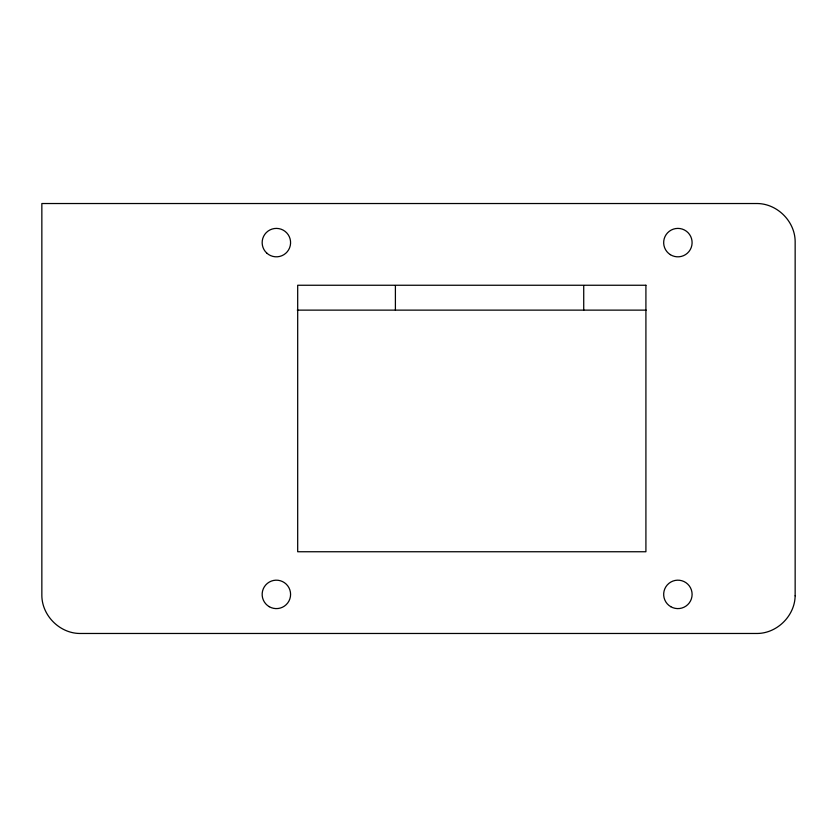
<?xml version="1.0" encoding="UTF-8"?>
<svg xmlns="http://www.w3.org/2000/svg" width="837" height="837" viewBox="0 0 837 837"><rect width="100%" height="100%" fill="white"/><g stroke="black" fill="none" stroke-linecap="round" stroke-linejoin="round"><path stroke-width="1.26" d="M297.292 310.129L646.101 310.129M583.724 285.532L583.724 310.129M395.399 285.532L395.399 310.129M795.15 595.787C794.847 615.687 777.364 633.17 757.464 633.473L79.536 633.473C59.636 633.17 42.153 615.687 41.85 595.787L41.85 203.527L757.464 203.527C777.364 203.83 794.847 221.313 795.15 241.213L795.15 595.787M645.913 285.25L297.69 285.25L297.69 551.75L645.913 551.75L645.913 285.25M670.353 254.668A14.208 14.208 0 0 0 692.094 243.107A14.208 14.208 0 0 0 671.222 230.06A14.208 14.208 0 0 0 670.353 254.668M670.782 606.699A14.208 14.208 0 0 0 692.105 594.385A14.208 14.208 0 0 0 670.782 582.081A14.208 14.208 0 0 0 670.782 606.699M266.815 253.13A14.208 14.208 0 0 0 290.261 245.628A14.208 14.208 0 0 0 272.035 229.076A14.208 14.208 0 0 0 266.815 253.13M269.263 606.699A14.208 14.208 0 0 0 290.585 594.385A14.208 14.208 0 0 0 269.263 582.081A14.208 14.208 0 0 0 269.263 606.699"/></g></svg>
